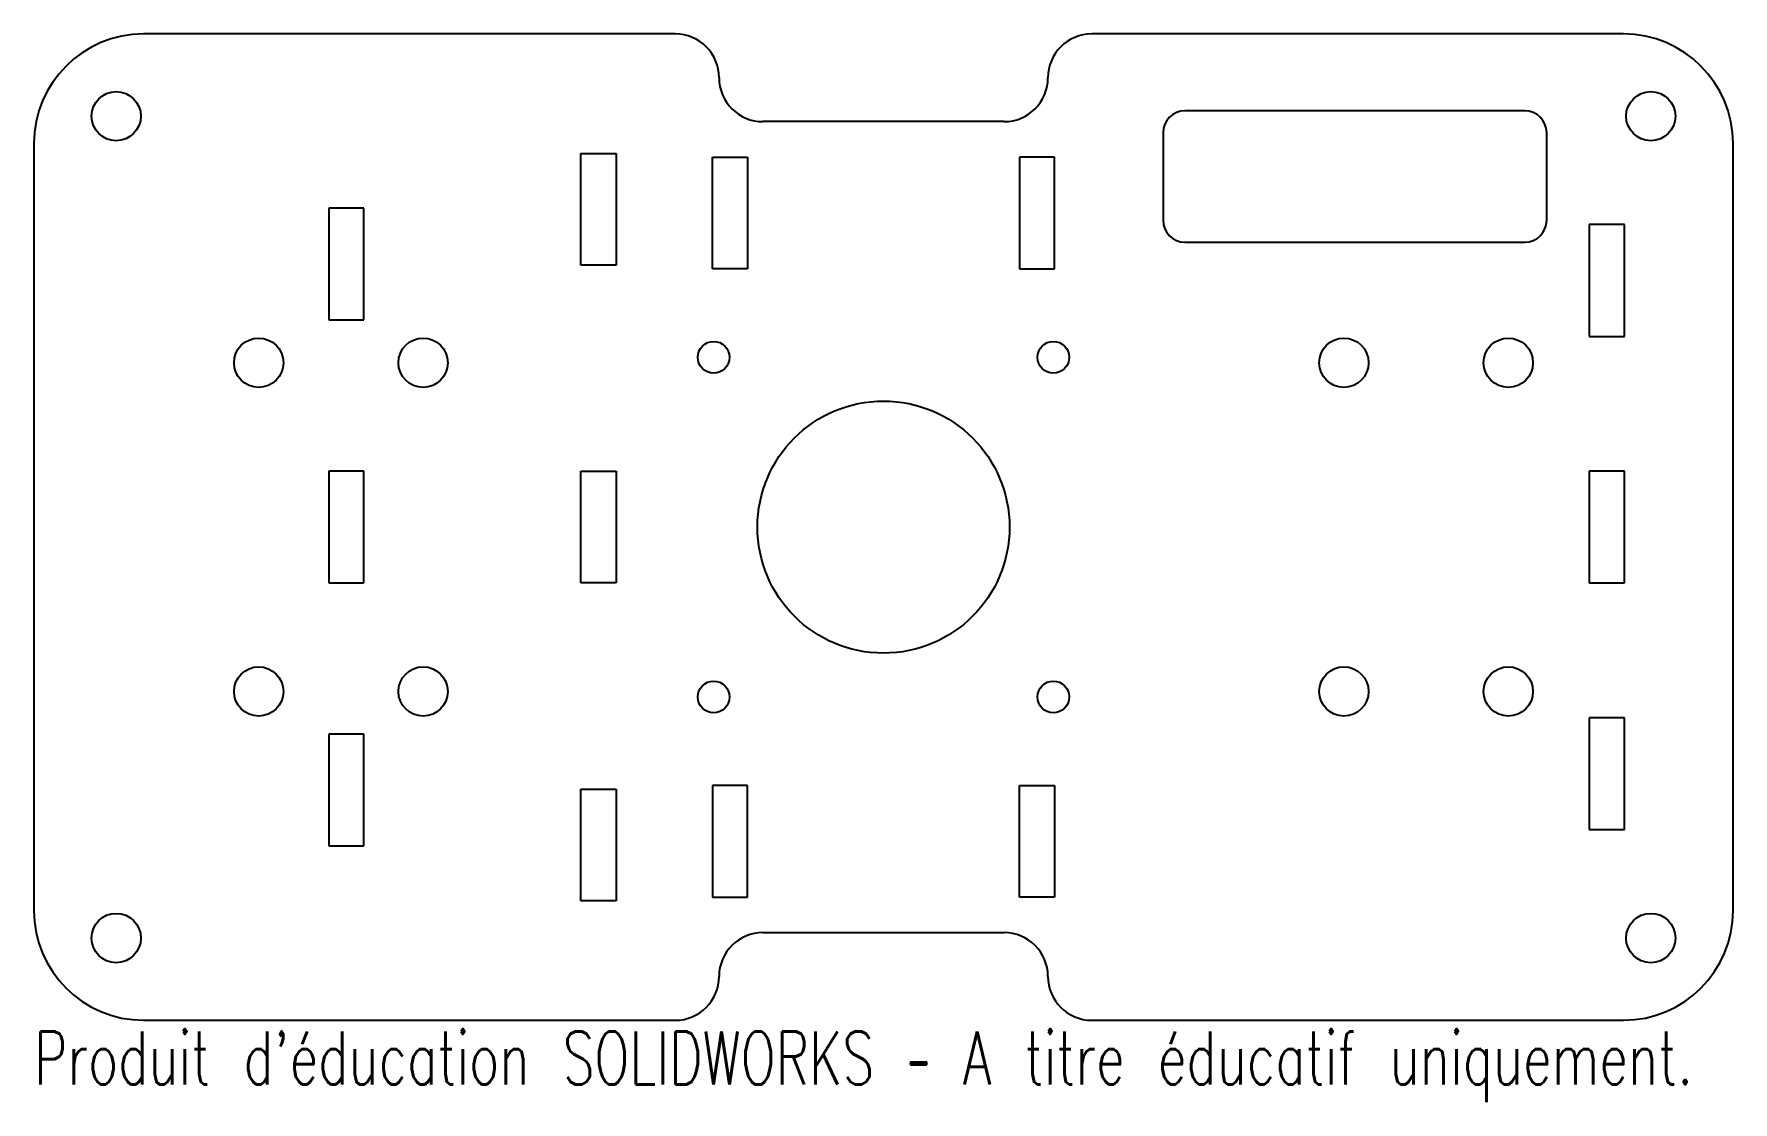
# Model space of a CAD drawing. Header units: millimetres. Extents: x 0 to 155, y -52 to 45.
import ezdxf

# ---------------------------------------------------------------- set-up
doc = ezdxf.new("R2010")
doc.units = ezdxf.units.MM
doc.styles.add('SLDTEXTSTYLE0', font='TXT', dxfattribs={"width": 0.7, "bigfont": 'bigfont'})

msp = doc.modelspace()

# ---------------------------------------------------------------- linework, layer by layer
at = {"color": 7, "linetype": 'Continuous', "lineweight": 25}
for p, q in [((58.5, 45), (10, 45)), ((145, 45), (96.5, 45)), ((136, 38), (105, 38)), ((88.5, 37), (66.5, 37)), ((103, 36), (103, 28)), ((138, 28), (138, 36)), ((0, 35), (0, -35)), ((155, -35), (155, 35)), ((105, 26), (136, 26)), ((66.5, -37), (88.5, -37)), ((10, -45), (58.5, -45)), ((96.5, -45), (145, -45))]:
    msp.add_line(p, q, dxfattribs=at)
for centre, radius in [((7.5, 37.5), 2.25), ((147.5, 37.5), 2.25), ((20.5, 15), 2.25), ((35.5, 15), 2.25), ((119.5, 15), 2.25), ((134.5, 15), 2.25), ((62, 15.5), 1.45), ((93, 15.5), 1.45), ((77.5, 0), 11.5), ((20.5, -15), 2.25), ((35.5, -15), 2.25), ((119.5, -15), 2.25), ((134.5, -15), 2.25), ((62, -15.5), 1.45), ((93, -15.5), 1.45), ((7.5, -37.5), 2.25), ((147.5, -37.5), 2.25)]:
    msp.add_circle(centre, radius, dxfattribs=at)
for centre, radius, start, end in [((10, 35), 10, 90, 180), ((58.5, 41), 4, 0, 90), ((96.5, 41), 4, 90, 180), ((145, 35), 10, 0, 90), ((66.5, 41), 4, 180, 270), ((88.5, 41), 4, 270, 0), ((105, 36), 2, 90, 180), ((136, 36), 2, 0, 90), ((105, 28), 2, 180, 270), ((136, 28), 2, 270, 0), ((10, -35), 10, 180, 270), ((145, -35), 10, 270, 0), ((66.5, -41), 4, 90, 180), ((88.5, -41), 4, 0, 90), ((58.5, -41), 4, 270, 0), ((96.5, -41), 4, 180, 270)]:
    msp.add_arc(centre, radius, start, end, dxfattribs=at)
for points in [[(49.9, 34.1), (53.1, 34.1)], [(49.9, 23.9), (49.9, 34.1)], [(53.1, 34.1), (53.1, 23.9)], [(61.9, 33.77), (65.1, 33.77)], [(61.9, 23.57), (61.9, 33.77)], [(65.1, 33.77), (65.1, 23.57)], [(89.9, 33.77), (89.9, 23.57)], [(93.1, 33.77), (89.9, 33.77)], [(93.1, 23.57), (93.1, 33.77)], [(30.1, 29.1), (26.9, 29.1)], [(26.9, 29.1), (26.9, 18.9)], [(30.1, 18.9), (30.1, 29.1)], [(141.89, 27.6), (141.89, 17.4)], [(145.09, 27.6), (141.89, 27.6)], [(145.09, 17.4), (145.09, 27.6)], [(53.1, 23.9), (49.9, 23.9)], [(65.1, 23.57), (61.9, 23.57)], [(89.9, 23.57), (93.1, 23.57)], [(26.9, 18.9), (30.1, 18.9)], [(141.89, 17.4), (145.09, 17.4)], [(30.1, 5.1), (26.9, 5.1)], [(26.9, 5.1), (26.9, -5.1)], [(30.1, -5.1), (30.1, 5.1)], [(49.9, 5.1), (53.1, 5.1)], [(49.9, -5.1), (49.9, 5.1)], [(53.1, 5.1), (53.1, -5.1)], [(141.89, 5.1), (141.89, -5.1)], [(145.09, 5.1), (141.89, 5.1)], [(145.09, -5.1), (145.09, 5.1)], [(26.9, -5.1), (30.1, -5.1)], [(53.1, -5.1), (49.9, -5.1)], [(141.89, -5.1), (145.09, -5.1)], [(141.89, -17.4), (141.89, -27.6)], [(145.09, -17.4), (141.89, -17.4)], [(145.09, -27.6), (145.09, -17.4)], [(30.1, -18.9), (26.9, -18.9)], [(26.9, -18.9), (26.9, -29.1)], [(30.1, -29.1), (30.1, -18.9)], [(49.9, -23.9), (53.1, -23.9)], [(49.9, -34.1), (49.9, -23.9)], [(53.1, -23.9), (53.1, -34.1)], [(65.1, -23.57), (61.9, -23.57)], [(61.9, -23.57), (61.9, -33.77)], [(65.1, -33.77), (65.1, -23.57)], [(89.9, -33.77), (89.9, -23.57)], [(89.9, -23.57), (93.1, -23.57)], [(93.1, -23.57), (93.1, -33.77)], [(141.89, -27.6), (145.09, -27.6)], [(26.9, -29.1), (30.1, -29.1)], [(61.9, -33.77), (65.1, -33.77)], [(93.1, -33.77), (89.9, -33.77)], [(53.1, -34.1), (49.9, -34.1)]]:
    msp.add_open_spline(points, degree=1, dxfattribs=at)

# ---------------------------------------------------------------- texts
at = {"color": 7, "linetype": 'Continuous', "insert": (0, -46.02), "char_height": 4.8336, "attachment_point": 1, "style": 'SLDTEXTSTYLE0'}
msp.add_mtext("Produit d'éducation SOLIDWORKS – A titre éducatif uniquement.", dxfattribs=at)

doc.saveas('drawing.dxf')
